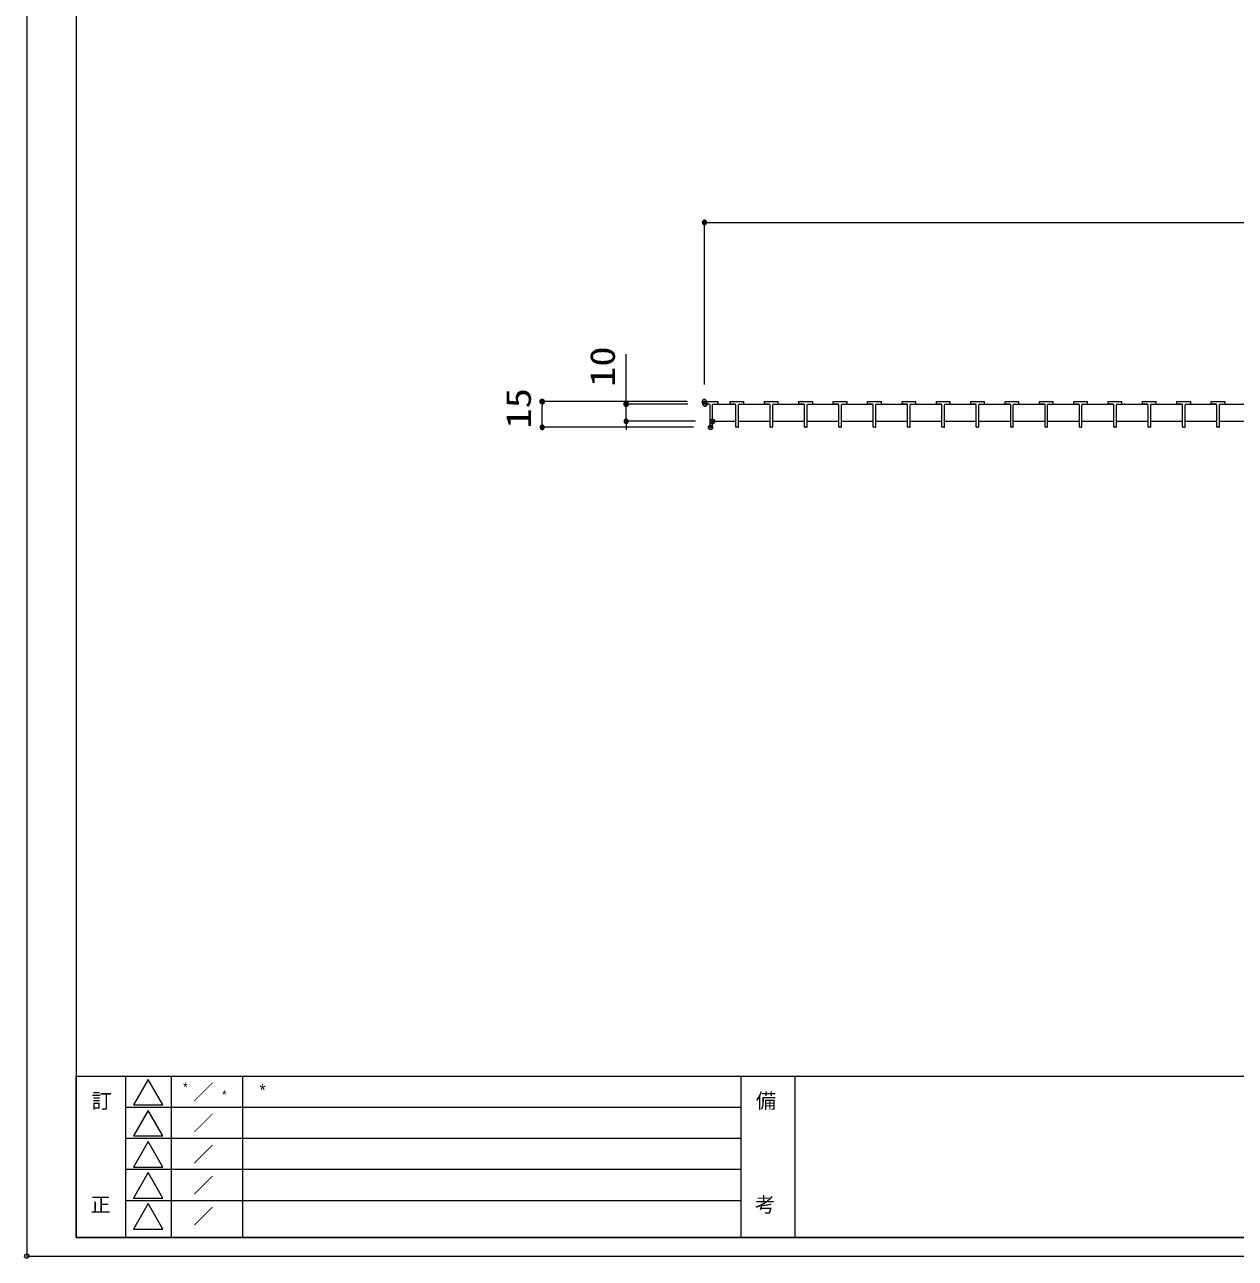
# Model space of a CAD drawing. Units: millimetres on the paper. Extents: x -216 to 216, y -153 to 153.
# Drawn here: x -215.6 to -74.7, y -152.9 to -9.4 of the extents above; entities that cross this region are included whole.
import ezdxf
from ezdxf.enums import TextEntityAlignment as Align

# ---------------------------------------------------------------- set-up
doc = ezdxf.new("R2010")
doc.units = ezdxf.units.MM
doc.header["$PDMODE"] = 32
doc.header["$PDSIZE"] = 0.5
for name, color, linetype, lineweight in [('0-0_A1FRAME', 1, 'Continuous', 9), ('0-2_寸法', 4, 'Continuous', 9), ('0-3_0', 7, 'Continuous', 9), ('0-5_蓋', 3, 'Continuous', 9)]:
    doc.layers.add(name, color=color, linetype=linetype, lineweight=lineweight)
doc.layers.add('0-4_Defpoints', color=7, linetype='Continuous')
doc.styles.add('HGMaruGothicMPRO', font='')
doc.styles.add('ＭＳ ゴシック', font='')
doc.styles.get('HGMaruGothicMPRO').set_extended_font_data('HGMaruGothicMPRO')
doc.styles.get('ＭＳ ゴシック').set_extended_font_data('MS Gothic')

# ---------------------------------------------------------------- blocks, each defined once
blk = doc.blocks.new('_Dot')
at = {"layer": '0-3_0'}
for p, q in [((-0.5, 0), (-1, 0)), ((0.489, 0.1), (-0.489, 0.1)), ((0.399, 0.3), (-0.399, 0.3)), ((0.458, -0.199), (-0.458, -0.199)), ((0.3, -0.399), (-0.3, -0.399))]:
    blk.add_line(p, q, dxfattribs=at)
for points in [[(0.5, 0), (0.496, 0.063), (0.484, 0.124), (0.465, 0.184), (0.438, 0.241), (0.405, 0.294), (0.364, 0.342), (0.319, 0.385), (0.268, 0.422), (0.213, 0.452), (0.155, 0.476), (0.094, 0.491), (0.031, 0.499), (-0.031, 0.499), (-0.094, 0.491), (-0.155, 0.476), (-0.213, 0.452), (-0.268, 0.422), (-0.319, 0.385), (-0.364, 0.342), (-0.405, 0.294), (-0.438, 0.241), (-0.465, 0.184), (-0.484, 0.124), (-0.496, 0.063), (-0.5, 0), (0, 0)], [(-0.5, 0), (-0.496, -0.063), (-0.484, -0.124), (-0.465, -0.184), (-0.438, -0.241), (-0.405, -0.294), (-0.364, -0.342), (-0.319, -0.385), (-0.268, -0.422), (-0.213, -0.452), (-0.155, -0.476), (-0.094, -0.491), (-0.031, -0.499), (0.031, -0.499), (0.094, -0.491), (0.155, -0.476), (0.213, -0.452), (0.268, -0.422), (0.319, -0.385), (0.364, -0.342), (0.405, -0.294), (0.438, -0.241), (0.465, -0.184), (0.484, -0.124), (0.496, -0.063), (0.5, 0), (0, 0)]]:
    blk.add_lwpolyline(points, close=True, dxfattribs=at)

msp = doc.modelspace()

# ---------------------------------------------------------------- linework, layer by layer
at = {"layer": '0-0_A1FRAME'}
for p, q in [((-209.584, 150.499), (-209.584, -150.483)), ((-203.842, -131.692), (-203.842, -150.483)), ((-198.509, -131.692), (-198.509, -150.483)), ((-190.224, -131.692), (-190.224, -150.483)), ((-132.211, -131.692), (-132.211, -150.483)), ((-125.931, -131.692), (-125.931, -150.483)), ((-203.842, -135.306), (-132.211, -135.306)), ((-203.842, -138.919), (-132.211, -138.919)), ((-203.842, -142.533), (-132.211, -142.533)), ((-203.842, -146.147), (-132.211, -146.147))]:
    msp.add_line(p, q, dxfattribs=at)
for points in [[(-215.332, 152.654), (-215.332, -152.638), (215.329, -152.638), (215.329, 152.654)], [(-201.215, -132.066), (-202.931, -135.037), (-199.5, -135.037)], [(-201.215, -135.68), (-202.931, -138.651), (-199.5, -138.651)], [(-201.215, -139.293), (-202.931, -142.265), (-199.5, -142.265)], [(-201.215, -142.907), (-202.931, -145.878), (-199.5, -145.878)], [(-201.215, -146.521), (-202.931, -149.492), (-199.5, -149.492)]]:
    msp.add_lwpolyline(points, close=True, dxfattribs=at)
for points in [[(-209.584, -150.483), (-209.584, -131.692), (199.523, -131.692)], [(199.523, -150.483), (-209.584, -150.483), (199.523, -150.483)]]:
    msp.add_lwpolyline(points, dxfattribs=at)
msp.add_point((-215.332, -152.638), dxfattribs=at)
at = {"layer": '0-2_寸法'}
for p, q in [((-136.452, -51.207), (-136.452, -32.365)), ((-135.952, -32.365), (62.648, -32.365)), ((-145.562, -53.007), (-145.562, -47.707)), ((-138.452, -53.207), (-155.34, -53.207)), ((-155.34, -55.707), (-155.34, -53.707)), ((-138.392, -53.507), (-145.562, -53.507)), ((-145.562, -55.507), (-145.562, -53.507)), ((-137.502, -55.507), (-145.562, -55.507)), ((-137.742, -56.207), (-155.34, -56.207)), ((-145.562, -56.007), (-145.562, -56.507))]:
    msp.add_line(p, q, dxfattribs=at)
at = {"layer": '0-4_Defpoints'}
for p in [(-155.34, -53.207), (-136.452, -53.207), (-145.562, -53.507), (-136.392, -53.507), (-135.742, -56.207), (-135.502, -55.507)]:
    msp.add_point(p, dxfattribs=at)
at = {"layer": '0-5_蓋'}
for p, q in [((-136.452, -53.207), (-134.852, -53.207)), ((-136.452, -53.447), (-136.452, -53.207)), ((-135.902, -53.507), (-136.392, -53.507)), ((-135.802, -56.147), (-135.802, -53.607)), ((-135.502, -56.147), (-135.502, -53.607)), ((-135.402, -53.507), (-134.912, -53.507)), ((-135.402, -53.507), (-132.902, -53.507)), ((-134.852, -53.447), (-134.852, -53.207)), ((-133.452, -53.207), (-131.852, -53.207)), ((-133.452, -53.447), (-133.452, -53.207)), ((-132.902, -53.507), (-133.392, -53.507)), ((-132.802, -56.147), (-132.802, -53.607)), ((-132.502, -56.147), (-132.502, -53.607)), ((-132.402, -53.507), (-131.912, -53.507)), ((-132.402, -53.507), (-128.902, -53.507)), ((-131.852, -53.447), (-131.852, -53.207)), ((-129.452, -53.207), (-127.852, -53.207)), ((-129.452, -53.447), (-129.452, -53.207)), ((-128.902, -53.507), (-129.392, -53.507)), ((-128.802, -56.147), (-128.802, -53.607)), ((-128.502, -56.147), (-128.502, -53.607)), ((-128.402, -53.507), (-127.912, -53.507)), ((-128.402, -53.507), (-124.902, -53.507)), ((-127.852, -53.447), (-127.852, -53.207)), ((-125.452, -53.207), (-123.852, -53.207)), ((-125.452, -53.447), (-125.452, -53.207)), ((-124.902, -53.507), (-125.392, -53.507)), ((-124.802, -56.147), (-124.802, -53.607)), ((-124.502, -56.147), (-124.502, -53.607)), ((-124.402, -53.507), (-123.912, -53.507)), ((-124.402, -53.507), (-120.902, -53.507)), ((-123.852, -53.447), (-123.852, -53.207)), ((-121.452, -53.207), (-119.852, -53.207)), ((-121.452, -53.447), (-121.452, -53.207)), ((-120.902, -53.507), (-121.392, -53.507)), ((-120.802, -56.147), (-120.802, -53.607)), ((-120.502, -56.147), (-120.502, -53.607)), ((-120.402, -53.507), (-119.912, -53.507)), ((-120.402, -53.507), (-116.902, -53.507)), ((-119.852, -53.447), (-119.852, -53.207)), ((-117.452, -53.207), (-115.852, -53.207)), ((-117.452, -53.447), (-117.452, -53.207)), ((-116.902, -53.507), (-117.392, -53.507)), ((-116.802, -56.147), (-116.802, -53.607)), ((-116.502, -56.147), (-116.502, -53.607)), ((-116.402, -53.507), (-115.912, -53.507)), ((-116.402, -53.507), (-112.902, -53.507)), ((-115.852, -53.447), (-115.852, -53.207)), ((-113.452, -53.207), (-111.852, -53.207)), ((-113.452, -53.447), (-113.452, -53.207)), ((-112.902, -53.507), (-113.392, -53.507)), ((-112.802, -56.147), (-112.802, -53.607)), ((-112.502, -56.147), (-112.502, -53.607)), ((-112.402, -53.507), (-111.912, -53.507)), ((-112.402, -53.507), (-108.902, -53.507)), ((-111.852, -53.447), (-111.852, -53.207)), ((-109.452, -53.207), (-107.852, -53.207)), ((-109.452, -53.447), (-109.452, -53.207)), ((-108.902, -53.507), (-109.392, -53.507)), ((-108.802, -56.147), (-108.802, -53.607)), ((-108.502, -56.147), (-108.502, -53.607)), ((-108.402, -53.507), (-107.912, -53.507)), ((-108.402, -53.507), (-104.902, -53.507)), ((-107.852, -53.447), (-107.852, -53.207)), ((-105.452, -53.207), (-103.852, -53.207)), ((-105.452, -53.447), (-105.452, -53.207)), ((-104.902, -53.507), (-105.392, -53.507)), ((-104.802, -56.147), (-104.802, -53.607)), ((-104.502, -56.147), (-104.502, -53.607)), ((-104.402, -53.507), (-103.912, -53.507)), ((-104.402, -53.507), (-100.902, -53.507)), ((-103.852, -53.447), (-103.852, -53.207)), ((-101.452, -53.207), (-99.852, -53.207)), ((-101.452, -53.447), (-101.452, -53.207)), ((-100.902, -53.507), (-101.392, -53.507)), ((-100.802, -56.147), (-100.802, -53.607)), ((-100.502, -56.147), (-100.502, -53.607)), ((-100.402, -53.507), (-99.912, -53.507)), ((-100.402, -53.507), (-96.902, -53.507)), ((-99.852, -53.447), (-99.852, -53.207)), ((-97.452, -53.207), (-95.852, -53.207)), ((-97.452, -53.447), (-97.452, -53.207)), ((-96.902, -53.507), (-97.392, -53.507)), ((-96.802, -56.147), (-96.802, -53.607)), ((-96.502, -56.147), (-96.502, -53.607)), ((-96.402, -53.507), (-95.912, -53.507)), ((-96.402, -53.507), (-92.902, -53.507)), ((-95.852, -53.447), (-95.852, -53.207)), ((-93.452, -53.207), (-91.852, -53.207)), ((-93.452, -53.447), (-93.452, -53.207)), ((-92.902, -53.507), (-93.392, -53.507)), ((-92.802, -56.147), (-92.802, -53.607)), ((-92.502, -56.147), (-92.502, -53.607)), ((-92.402, -53.507), (-91.912, -53.507)), ((-92.402, -53.507), (-88.902, -53.507)), ((-91.852, -53.447), (-91.852, -53.207)), ((-89.452, -53.207), (-87.852, -53.207)), ((-89.452, -53.447), (-89.452, -53.207)), ((-88.902, -53.507), (-89.392, -53.507)), ((-88.802, -56.147), (-88.802, -53.607)), ((-88.502, -56.147), (-88.502, -53.607)), ((-88.402, -53.507), (-87.912, -53.507)), ((-88.402, -53.507), (-84.902, -53.507)), ((-87.852, -53.447), (-87.852, -53.207)), ((-85.452, -53.207), (-83.852, -53.207)), ((-85.452, -53.447), (-85.452, -53.207)), ((-84.902, -53.507), (-85.392, -53.507)), ((-84.802, -56.147), (-84.802, -53.607)), ((-84.502, -56.147), (-84.502, -53.607)), ((-84.402, -53.507), (-83.912, -53.507)), ((-84.402, -53.507), (-80.902, -53.507)), ((-83.852, -53.447), (-83.852, -53.207)), ((-81.452, -53.207), (-79.852, -53.207)), ((-81.452, -53.447), (-81.452, -53.207)), ((-80.902, -53.507), (-81.392, -53.507)), ((-80.802, -56.147), (-80.802, -53.607)), ((-80.502, -56.147), (-80.502, -53.607)), ((-80.402, -53.507), (-79.912, -53.507)), ((-80.402, -53.507), (-76.902, -53.507)), ((-79.852, -53.447), (-79.852, -53.207)), ((-77.452, -53.207), (-75.852, -53.207)), ((-77.452, -53.447), (-77.452, -53.207)), ((-76.902, -53.507), (-77.392, -53.507)), ((-76.802, -56.147), (-76.802, -53.607)), ((-76.502, -56.147), (-76.502, -53.607)), ((-76.402, -53.507), (-75.912, -53.507)), ((-76.402, -53.507), (-72.902, -53.507)), ((-75.852, -53.447), (-75.852, -53.207)), ((-135.502, -55.507), (-132.802, -55.507)), ((-132.502, -55.507), (-128.802, -55.507)), ((-128.502, -55.507), (-124.802, -55.507)), ((-124.502, -55.507), (-120.802, -55.507)), ((-120.502, -55.507), (-116.802, -55.507)), ((-116.502, -55.507), (-112.802, -55.507)), ((-112.502, -55.507), (-108.802, -55.507)), ((-108.502, -55.507), (-104.802, -55.507)), ((-104.502, -55.507), (-100.802, -55.507)), ((-100.502, -55.507), (-96.802, -55.507)), ((-96.502, -55.507), (-92.802, -55.507)), ((-92.502, -55.507), (-88.802, -55.507)), ((-88.502, -55.507), (-84.802, -55.507)), ((-84.502, -55.507), (-80.802, -55.507)), ((-80.502, -55.507), (-76.802, -55.507)), ((-76.502, -55.507), (-72.802, -55.507)), ((-135.562, -56.207), (-135.742, -56.207)), ((-132.562, -56.207), (-132.742, -56.207)), ((-128.562, -56.207), (-128.742, -56.207)), ((-124.562, -56.207), (-124.742, -56.207)), ((-120.562, -56.207), (-120.742, -56.207)), ((-116.562, -56.207), (-116.742, -56.207)), ((-112.562, -56.207), (-112.742, -56.207)), ((-108.562, -56.207), (-108.742, -56.207)), ((-104.562, -56.207), (-104.742, -56.207)), ((-100.562, -56.207), (-100.742, -56.207)), ((-96.562, -56.207), (-96.742, -56.207)), ((-92.562, -56.207), (-92.742, -56.207)), ((-88.562, -56.207), (-88.742, -56.207)), ((-84.562, -56.207), (-84.742, -56.207)), ((-80.562, -56.207), (-80.742, -56.207)), ((-76.562, -56.207), (-76.742, -56.207))]:
    msp.add_line(p, q, dxfattribs=at)
for centre, radius, start, end in [((-136.392, -53.447), 0.06, 180, 270), ((-135.902, -53.607), 0.1, 0, 90), ((-135.402, -53.607), 0.1, 90, 180), ((-134.912, -53.447), 0.06, 270, 0), ((-133.392, -53.447), 0.06, 180, 270), ((-132.902, -53.607), 0.1, 0, 90), ((-132.402, -53.607), 0.1, 90, 180), ((-131.912, -53.447), 0.06, 270, 0), ((-129.392, -53.447), 0.06, 180, 270), ((-128.902, -53.607), 0.1, 0, 90), ((-128.402, -53.607), 0.1, 90, 180), ((-127.912, -53.447), 0.06, 270, 0), ((-125.392, -53.447), 0.06, 180, 270), ((-124.902, -53.607), 0.1, 0, 90), ((-124.402, -53.607), 0.1, 90, 180), ((-123.912, -53.447), 0.06, 270, 0), ((-121.392, -53.447), 0.06, 180, 270), ((-120.902, -53.607), 0.1, 0, 90), ((-120.402, -53.607), 0.1, 90, 180), ((-119.912, -53.447), 0.06, 270, 0), ((-117.392, -53.447), 0.06, 180, 270), ((-116.902, -53.607), 0.1, 0, 90), ((-116.402, -53.607), 0.1, 90, 180), ((-115.912, -53.447), 0.06, 270, 0), ((-113.392, -53.447), 0.06, 180, 270), ((-112.902, -53.607), 0.1, 0, 90), ((-112.402, -53.607), 0.1, 90, 180), ((-111.912, -53.447), 0.06, 270, 0), ((-109.392, -53.447), 0.06, 180, 270), ((-108.902, -53.607), 0.1, 0, 90), ((-108.402, -53.607), 0.1, 90, 180), ((-107.912, -53.447), 0.06, 270, 0), ((-105.392, -53.447), 0.06, 180, 270), ((-104.902, -53.607), 0.1, 0, 90), ((-104.402, -53.607), 0.1, 90, 180), ((-103.912, -53.447), 0.06, 270, 0), ((-101.392, -53.447), 0.06, 180, 270), ((-100.902, -53.607), 0.1, 0, 90), ((-100.402, -53.607), 0.1, 90, 180), ((-99.912, -53.447), 0.06, 270, 0), ((-97.392, -53.447), 0.06, 180, 270), ((-96.902, -53.607), 0.1, 0, 90), ((-96.402, -53.607), 0.1, 90, 180), ((-95.912, -53.447), 0.06, 270, 0), ((-93.392, -53.447), 0.06, 180, 270), ((-92.902, -53.607), 0.1, 0, 90), ((-92.402, -53.607), 0.1, 90, 180), ((-91.912, -53.447), 0.06, 270, 0), ((-89.392, -53.447), 0.06, 180, 270), ((-88.902, -53.607), 0.1, 0, 90), ((-88.402, -53.607), 0.1, 90, 180), ((-87.912, -53.447), 0.06, 270, 0), ((-85.392, -53.447), 0.06, 180, 270), ((-84.902, -53.607), 0.1, 0, 90), ((-84.402, -53.607), 0.1, 90, 180), ((-83.912, -53.447), 0.06, 270, 0), ((-81.392, -53.447), 0.06, 180, 270), ((-80.902, -53.607), 0.1, 0, 90), ((-80.402, -53.607), 0.1, 90, 180), ((-79.912, -53.447), 0.06, 270, 0), ((-77.392, -53.447), 0.06, 180, 270), ((-76.902, -53.607), 0.1, 0, 90), ((-76.402, -53.607), 0.1, 90, 180), ((-75.912, -53.447), 0.06, 270, 0), ((-135.742, -56.147), 0.06, 180, 270), ((-135.562, -56.147), 0.06, 270, 0), ((-132.742, -56.147), 0.06, 180, 270), ((-132.562, -56.147), 0.06, 270, 0), ((-128.742, -56.147), 0.06, 180, 270), ((-128.562, -56.147), 0.06, 270, 0), ((-124.742, -56.147), 0.06, 180, 270), ((-124.562, -56.147), 0.06, 270, 0), ((-120.742, -56.147), 0.06, 180, 270), ((-120.562, -56.147), 0.06, 270, 0), ((-116.742, -56.147), 0.06, 180, 270), ((-116.562, -56.147), 0.06, 270, 0), ((-112.742, -56.147), 0.06, 180, 270), ((-112.562, -56.147), 0.06, 270, 0), ((-108.742, -56.147), 0.06, 180, 270), ((-108.562, -56.147), 0.06, 270, 0), ((-104.742, -56.147), 0.06, 180, 270), ((-104.562, -56.147), 0.06, 270, 0), ((-100.742, -56.147), 0.06, 180, 270), ((-100.562, -56.147), 0.06, 270, 0), ((-96.742, -56.147), 0.06, 180, 270), ((-96.562, -56.147), 0.06, 270, 0), ((-92.742, -56.147), 0.06, 180, 270), ((-92.562, -56.147), 0.06, 270, 0), ((-88.742, -56.147), 0.06, 180, 270), ((-88.562, -56.147), 0.06, 270, 0), ((-84.742, -56.147), 0.06, 180, 270), ((-84.562, -56.147), 0.06, 270, 0), ((-80.742, -56.147), 0.06, 180, 270), ((-80.562, -56.147), 0.06, 270, 0), ((-76.742, -56.147), 0.06, 180, 270), ((-76.562, -56.147), 0.06, 270, 0)]:
    msp.add_arc(centre, radius, start, end, dxfattribs=at)

# ---------------------------------------------------------------- block references
at = {"layer": '0-2_寸法', "xscale": 0.5, "yscale": 0.5}
for p, rotation in [((-136.452, -32.365), 180), ((-155.34, -53.207), 90), ((-145.562, -53.507), 270), ((-155.34, -56.207), 270), ((-145.562, -55.507), 90)]:
    msp.add_blockref('_Dot', p, dxfattribs=dict(at, rotation=rotation))

# ---------------------------------------------------------------- texts
at = {"layer": '0-0_A1FRAME', "color": 6, "style": 'HGMaruGothicMPRO'}
for height, p in [(1.026, (-197.13, -133.765)), (1.026, (-192.597, -134.661)), (1.383, (-188.233, -134.414))]:
    msp.add_text('*', height=height, dxfattribs=at).set_placement(p, align=Align.BOTTOM_LEFT)
at = {"layer": '0-0_A1FRAME', "style": 'HGMaruGothicMPRO'}
for s, p in [('／', (-195.952, -134.934)), ('備', (-130.463, -135.942)), ('訂', (-207.79, -135.942)), ('／', (-195.952, -138.548)), ('／', (-195.952, -142.162)), ('／', (-195.952, -145.775)), ('正', (-207.901, -148.029)), ('考', (-130.574, -148.029)), ('／', (-195.952, -149.389))]:
    msp.add_text(s, height=1.723, dxfattribs=at).set_placement(p, align=Align.BOTTOM_LEFT)
at = {"layer": '0-2_寸法', "style": 'ＭＳ ゴシック', "width": 1.2}
for s, p in [('10', (-146.007, -51.507)), ('15', (-155.785, -56.352))]:
    msp.add_text(s, height=2.889, rotation=90, dxfattribs=at).set_placement(p, align=Align.BOTTOM_LEFT)

doc.saveas('drawing.dxf')
